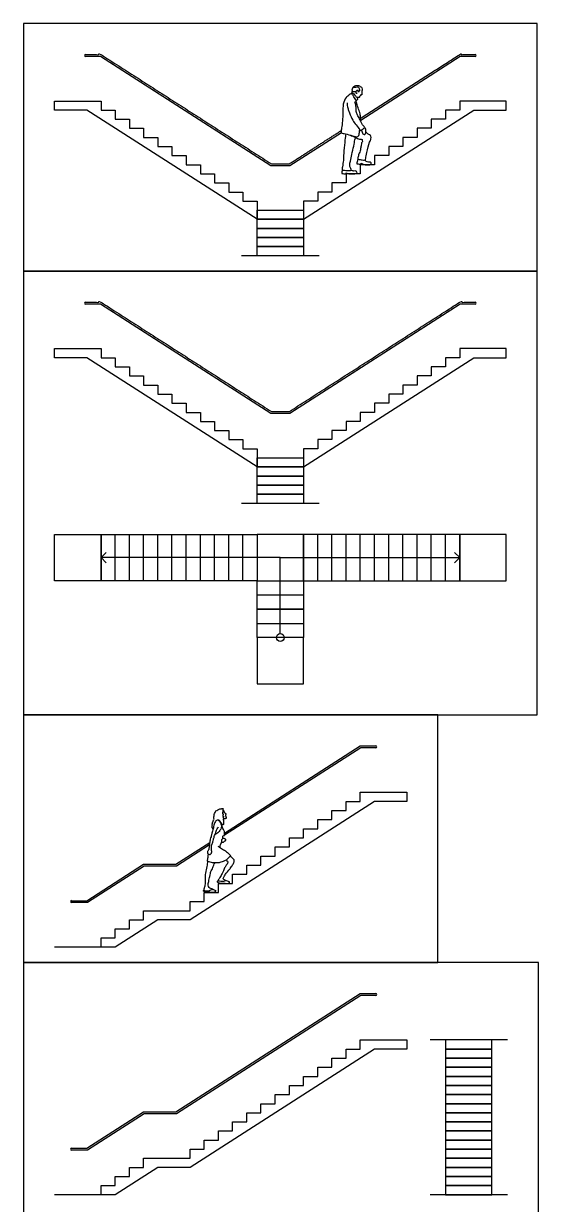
# Model space of a CAD drawing. Header units: millimetres. Extents: x 0.1 to 56.8, y -0.4 to 40.2.
# Drawn here: x 30.33 to 40.47, y 13.61 to 36.87 of the extents above; entities that cross this region are included whole.
import ezdxf

# ---------------------------------------------------------------- set-up
doc = ezdxf.new("R2010")
doc.units = ezdxf.units.MM
for name, color, linetype, true_color in [('AG-BUILDINGS', 7, 'Continuous', 0x66ccff), ('AG-DETAIL-DIAGRAM', 7, 'Continuous', 0xccff66), ('AG-DETAILS', 7, 'Continuous', 0x66ffff), ('AG-DIAGRAM', 7, 'Continuous', 0xfecc66), ('AG-PEOPLE', 7, 'Continuous', 0xfc6666), ('X-VPRT', 6, 'Continuous', 0xff00ff)]:
    doc.layers.add(name, color=color, linetype=linetype, true_color=true_color)

msp = doc.modelspace()

# ---------------------------------------------------------------- linework, layer by layer
at = {"layer": 'AG-BUILDINGS'}
for p, q in [((32.137, 25.896), (32.137, 26.81)), ((32.137, 25.896), (32.137, 26.81)), ((32.417, 25.896), (32.417, 26.81)), ((32.417, 25.896), (32.417, 26.81)), ((32.696, 25.896), (32.696, 26.81)), ((32.696, 25.896), (32.696, 26.81)), ((32.975, 25.896), (32.975, 26.81)), ((32.975, 25.896), (32.975, 26.81)), ((33.255, 25.896), (33.255, 26.81)), ((33.255, 25.896), (33.255, 26.81)), ((33.534, 25.896), (33.534, 26.81)), ((33.534, 25.896), (33.534, 26.81)), ((33.814, 25.896), (33.814, 26.81)), ((33.814, 25.896), (33.814, 26.81)), ((34.093, 25.896), (34.093, 26.81)), ((34.093, 25.896), (34.093, 26.81)), ((34.372, 25.896), (34.372, 26.81)), ((34.372, 25.896), (34.372, 26.81)), ((34.652, 25.896), (34.652, 26.81)), ((34.652, 25.896), (34.652, 26.81)), ((36.125, 25.896), (36.125, 26.81)), ((36.125, 25.896), (36.125, 26.81)), ((36.404, 25.896), (36.404, 26.81)), ((36.404, 25.896), (36.404, 26.81)), ((36.684, 25.896), (36.684, 26.81)), ((36.684, 25.896), (36.684, 26.81)), ((36.963, 25.896), (36.963, 26.81)), ((36.963, 25.896), (36.963, 26.81)), ((37.243, 25.896), (37.243, 26.81)), ((37.243, 25.896), (37.243, 26.81)), ((37.522, 25.896), (37.522, 26.81)), ((37.522, 25.896), (37.522, 26.81)), ((37.801, 25.896), (37.801, 26.81)), ((37.801, 25.896), (37.801, 26.81)), ((38.081, 25.896), (38.081, 26.81)), ((38.081, 25.896), (38.081, 26.81)), ((38.36, 25.896), (38.36, 26.81)), ((38.36, 25.896), (38.36, 26.81)), ((38.64, 25.896), (38.64, 26.81)), ((38.64, 25.896), (38.64, 26.81))]:
    msp.add_line(p, q, dxfattribs=at)
for points in [[(34.931, 33.014), (31.578, 35.165), (30.943, 35.165), (30.943, 35.344), (31.858, 35.344), (31.858, 35.165), (32.137, 35.165), (32.137, 34.986), (32.417, 34.986), (32.417, 34.807), (32.696, 34.807), (32.696, 34.627), (32.975, 34.627), (32.975, 34.448), (33.255, 34.448), (33.255, 34.269), (33.534, 34.269), (33.534, 34.089), (33.814, 34.089), (33.814, 33.91), (34.093, 33.91), (34.093, 33.731), (34.372, 33.731), (34.372, 33.551), (34.652, 33.551), (34.652, 33.372), (34.931, 33.372), (34.931, 33.193)], [(34.931, 33.014), (31.578, 35.165), (30.943, 35.165), (30.943, 35.344), (31.858, 35.344), (31.858, 35.165), (32.137, 35.165), (32.137, 34.986), (32.417, 34.986), (32.417, 34.807), (32.696, 34.807), (32.696, 34.627), (32.975, 34.627), (32.975, 34.448), (33.255, 34.448), (33.255, 34.269), (33.534, 34.269), (33.534, 34.089), (33.814, 34.089), (33.814, 33.91), (34.093, 33.91), (34.093, 33.731), (34.372, 33.731), (34.372, 33.551), (34.652, 33.551), (34.652, 33.372), (34.931, 33.372), (34.931, 33.193)], [(35.846, 33.014), (39.198, 35.165), (39.833, 35.165), (39.833, 35.344), (38.919, 35.344), (38.919, 35.165), (38.64, 35.165), (38.64, 34.986), (38.36, 34.986), (38.36, 34.807), (38.081, 34.807), (38.081, 34.627), (37.801, 34.627), (37.801, 34.448), (37.522, 34.448), (37.522, 34.269), (37.243, 34.269), (37.243, 34.089), (36.963, 34.089), (36.963, 33.91), (36.684, 33.91), (36.684, 33.731), (36.404, 33.731), (36.404, 33.551), (36.125, 33.551), (36.125, 33.372), (35.846, 33.372), (35.846, 33.193)], [(35.846, 33.014), (39.198, 35.165), (39.833, 35.165), (39.833, 35.344), (38.919, 35.344), (38.919, 35.165), (38.64, 35.165), (38.64, 34.986), (38.36, 34.986), (38.36, 34.807), (38.081, 34.807), (38.081, 34.627), (37.801, 34.627), (37.801, 34.448), (37.522, 34.448), (37.522, 34.269), (37.243, 34.269), (37.243, 34.089), (36.963, 34.089), (36.963, 33.91), (36.684, 33.91), (36.684, 33.731), (36.404, 33.731), (36.404, 33.551), (36.125, 33.551), (36.125, 33.372), (35.846, 33.372), (35.846, 33.193)], [(34.931, 33.014), (34.931, 33.193), (35.846, 33.193), (35.846, 33.014)], [(34.931, 33.014), (34.931, 33.193), (35.846, 33.193), (35.846, 33.014)], [(34.931, 32.834), (34.931, 33.014), (35.846, 33.014), (35.846, 32.834)], [(34.931, 32.834), (34.931, 33.014), (35.846, 33.014), (35.846, 32.834)], [(34.931, 32.655), (34.931, 32.834), (35.846, 32.834), (35.846, 32.655)], [(34.931, 32.655), (34.931, 32.834), (35.846, 32.834), (35.846, 32.655)], [(34.931, 32.476), (34.931, 32.655), (35.846, 32.655), (35.846, 32.476)], [(34.931, 32.476), (34.931, 32.655), (35.846, 32.655), (35.846, 32.476)], [(34.931, 32.296), (34.931, 32.476), (35.846, 32.476), (35.846, 32.296)], [(34.931, 32.296), (34.931, 32.476), (35.846, 32.476), (35.846, 32.296)], [(34.931, 28.137), (34.931, 28.316), (35.846, 28.316), (35.846, 28.137)], [(34.931, 28.137), (34.931, 28.316), (35.846, 28.316), (35.846, 28.137)], [(34.931, 27.957), (34.931, 28.137), (35.846, 28.137), (35.846, 27.957)], [(34.931, 27.957), (34.931, 28.137), (35.846, 28.137), (35.846, 27.957)], [(34.931, 27.778), (34.931, 27.957), (35.846, 27.957), (35.846, 27.778)], [(34.931, 27.778), (34.931, 27.957), (35.846, 27.957), (35.846, 27.778)], [(34.931, 27.599), (34.931, 27.778), (35.846, 27.778), (35.846, 27.599)], [(34.931, 27.599), (34.931, 27.778), (35.846, 27.778), (35.846, 27.599)], [(34.931, 27.42), (34.931, 27.599), (35.846, 27.599), (35.846, 27.42)], [(34.931, 27.42), (34.931, 27.599), (35.846, 27.599), (35.846, 27.42)], [(31.858, 26.81), (34.931, 26.81), (34.931, 25.896), (31.858, 25.896)], [(31.858, 26.81), (34.931, 26.81), (34.931, 25.896), (31.858, 25.896)], [(34.931, 25.896), (35.846, 25.896), (35.846, 26.81), (34.931, 26.81)], [(34.931, 25.896), (35.846, 25.896), (35.846, 26.81), (34.931, 26.81)], [(38.919, 26.81), (35.846, 26.81), (35.846, 25.896), (38.919, 25.896)], [(38.919, 26.81), (35.846, 26.81), (35.846, 25.896), (38.919, 25.896)], [(35.846, 25.337), (34.931, 25.337), (34.931, 25.896), (35.846, 25.896)], [(35.846, 25.337), (34.931, 25.337), (34.931, 25.896), (35.846, 25.896)], [(35.846, 24.778), (34.931, 24.778), (34.931, 25.337), (35.846, 25.337)], [(35.846, 24.778), (34.931, 24.778), (34.931, 25.337), (35.846, 25.337)], [(32.137, 18.682), (31.858, 18.682), (31.858, 18.861), (32.137, 18.861), (32.137, 19.041), (32.417, 19.041), (32.417, 19.22), (32.696, 19.22), (32.696, 19.399), (33.61, 19.399), (33.61, 19.578), (33.89, 19.578), (33.89, 19.758), (34.169, 19.758), (34.169, 19.937), (34.449, 19.937), (34.449, 20.116), (34.728, 20.116), (34.728, 20.296), (35.007, 20.296), (35.007, 20.475), (35.287, 20.475), (35.287, 20.654), (35.566, 20.654), (35.566, 20.834), (35.846, 20.834), (35.846, 21.013), (36.125, 21.013), (36.125, 21.192), (36.404, 21.192), (36.404, 21.371), (36.684, 21.371), (36.684, 21.551), (36.963, 21.551), (36.963, 21.73), (37.878, 21.73), (37.878, 21.551), (37.243, 21.551), (33.61, 19.22), (32.975, 19.22)], [(32.137, 13.805), (31.858, 13.805), (31.858, 13.984), (32.137, 13.984), (32.137, 14.164), (32.417, 14.164), (32.417, 14.343), (32.696, 14.343), (32.696, 14.522), (33.61, 14.522), (33.61, 14.702), (33.89, 14.702), (33.89, 14.881), (34.169, 14.881), (34.169, 15.06), (34.449, 15.06), (34.449, 15.24), (34.728, 15.24), (34.728, 15.419), (35.007, 15.419), (35.007, 15.598), (35.287, 15.598), (35.287, 15.777), (35.566, 15.777), (35.566, 15.957), (35.846, 15.957), (35.846, 16.136), (36.125, 16.136), (36.125, 16.315), (36.404, 16.315), (36.404, 16.495), (36.684, 16.495), (36.684, 16.674), (36.963, 16.674), (36.963, 16.853), (37.878, 16.853), (37.878, 16.674), (37.243, 16.674), (33.61, 14.343), (32.975, 14.343)], [(38.64, 14.522), (38.64, 14.343), (39.554, 14.343), (39.554, 14.522)], [(38.64, 14.343), (38.64, 14.164), (39.554, 14.164), (39.554, 14.343)], [(38.64, 14.164), (38.64, 13.984), (39.554, 13.984), (39.554, 14.164)], [(38.64, 13.984), (38.64, 13.805), (39.554, 13.805), (39.554, 13.984)]]:
    msp.add_lwpolyline(points, close=True, dxfattribs=at)
for points in [[(34.931, 25.616), (35.846, 25.616)], [(34.931, 25.616), (35.846, 25.616)], [(34.931, 25.057), (35.846, 25.057)], [(34.931, 25.057), (35.846, 25.057)]]:
    msp.add_lwpolyline(points, dxfattribs=at)
at = {"layer": 'AG-DETAIL-DIAGRAM'}
msp.add_line((39.859, 16.853), (38.335, 16.853), dxfattribs=at)
for points in [[(30.943, 25.896), (30.943, 26.81), (31.858, 26.81), (31.858, 25.896)], [(30.943, 25.896), (30.943, 26.81), (31.858, 26.81), (31.858, 25.896)], [(39.833, 25.896), (39.833, 26.81), (38.919, 26.81), (38.919, 25.896)], [(39.833, 25.896), (39.833, 26.81), (38.919, 26.81), (38.919, 25.896)], [(34.931, 23.864), (35.846, 23.864), (35.846, 24.778), (34.931, 24.778)], [(34.931, 23.864), (35.846, 23.864), (35.846, 24.778), (34.931, 24.778)]]:
    msp.add_lwpolyline(points, close=True, dxfattribs=at)
at = {"layer": 'AG-DETAILS'}
for p, q in [((35.388, 26.353), (31.858, 26.353)), ((35.388, 26.353), (31.858, 26.353)), ((35.388, 26.353), (38.919, 26.353)), ((35.388, 24.854), (35.388, 26.353)), ((35.388, 24.854), (35.388, 26.353)), ((35.388, 26.353), (38.919, 26.353))]:
    msp.add_line(p, q, dxfattribs=at)
for points in [[(36.592, 34.72), (35.577, 34.069), (35.2, 34.069), (31.847, 36.221), (31.553, 36.221)], [(36.592, 34.72), (35.577, 34.069), (35.2, 34.069), (31.847, 36.221), (31.553, 36.221)], [(39.224, 36.221), (38.93, 36.221), (36.97, 34.963)], [(39.224, 36.221), (38.93, 36.221), (36.97, 34.963)], [(35.211, 34.107), (35.566, 34.107)], [(35.211, 34.107), (35.566, 34.107)], [(39.224, 31.344), (38.93, 31.344), (35.577, 29.192), (35.2, 29.192), (31.847, 31.344), (31.553, 31.344)], [(39.224, 31.344), (38.93, 31.344), (35.577, 29.192), (35.2, 29.192), (31.847, 31.344), (31.553, 31.344)], [(35.211, 29.23), (35.566, 29.23)], [(35.211, 29.23), (35.566, 29.23)], [(31.959, 26.454), (31.858, 26.353), (31.959, 26.251)], [(31.959, 26.454), (31.858, 26.353), (31.959, 26.251)], [(38.817, 26.454), (38.919, 26.353), (38.817, 26.251)], [(38.817, 26.454), (38.919, 26.353), (38.817, 26.251)], [(34.289, 20.928), (36.963, 22.644), (37.268, 22.644)], [(37.268, 22.606), (36.974, 22.606), (34.292, 20.885)], [(31.274, 19.596), (31.578, 19.596), (32.696, 20.314), (33.331, 20.314), (33.997, 20.741)], [(33.992, 20.693), (33.342, 20.275), (32.707, 20.275), (31.59, 19.558), (31.274, 19.558)], [(31.274, 14.72), (31.578, 14.72), (32.696, 15.437), (33.331, 15.437), (36.963, 17.768), (37.268, 17.768)], [(37.268, 17.729), (36.974, 17.729), (33.342, 15.399), (32.707, 15.399), (31.59, 14.681), (31.274, 14.681)]]:
    msp.add_lwpolyline(points, dxfattribs=at)
for points in [[(34.931, 28.137), (31.578, 30.288), (30.943, 30.288), (30.943, 30.468), (31.858, 30.468), (31.858, 30.288), (32.137, 30.288), (32.137, 30.109), (32.417, 30.109), (32.417, 29.93), (32.696, 29.93), (32.696, 29.75), (32.975, 29.75), (32.975, 29.571), (33.255, 29.571), (33.255, 29.392), (33.534, 29.392), (33.534, 29.213), (33.814, 29.213), (33.814, 29.033), (34.093, 29.033), (34.093, 28.854), (34.372, 28.854), (34.372, 28.675), (34.652, 28.675), (34.652, 28.495), (34.931, 28.495), (34.931, 28.316)], [(34.931, 28.137), (31.578, 30.288), (30.943, 30.288), (30.943, 30.468), (31.858, 30.468), (31.858, 30.288), (32.137, 30.288), (32.137, 30.109), (32.417, 30.109), (32.417, 29.93), (32.696, 29.93), (32.696, 29.75), (32.975, 29.75), (32.975, 29.571), (33.255, 29.571), (33.255, 29.392), (33.534, 29.392), (33.534, 29.213), (33.814, 29.213), (33.814, 29.033), (34.093, 29.033), (34.093, 28.854), (34.372, 28.854), (34.372, 28.675), (34.652, 28.675), (34.652, 28.495), (34.931, 28.495), (34.931, 28.316)], [(35.846, 28.137), (39.198, 30.288), (39.833, 30.288), (39.833, 30.468), (38.919, 30.468), (38.919, 30.288), (38.64, 30.288), (38.64, 30.109), (38.36, 30.109), (38.36, 29.93), (38.081, 29.93), (38.081, 29.75), (37.801, 29.75), (37.801, 29.571), (37.522, 29.571), (37.522, 29.392), (37.243, 29.392), (37.243, 29.213), (36.963, 29.213), (36.963, 29.033), (36.684, 29.033), (36.684, 28.854), (36.404, 28.854), (36.404, 28.675), (36.125, 28.675), (36.125, 28.495), (35.846, 28.495), (35.846, 28.316)], [(35.846, 28.137), (39.198, 30.288), (39.833, 30.288), (39.833, 30.468), (38.919, 30.468), (38.919, 30.288), (38.64, 30.288), (38.64, 30.109), (38.36, 30.109), (38.36, 29.93), (38.081, 29.93), (38.081, 29.75), (37.801, 29.75), (37.801, 29.571), (37.522, 29.571), (37.522, 29.392), (37.243, 29.392), (37.243, 29.213), (36.963, 29.213), (36.963, 29.033), (36.684, 29.033), (36.684, 28.854), (36.404, 28.854), (36.404, 28.675), (36.125, 28.675), (36.125, 28.495), (35.846, 28.495), (35.846, 28.316)], [(38.64, 16.853), (38.64, 16.674), (39.554, 16.674), (39.554, 16.853)], [(38.64, 16.674), (38.64, 16.495), (39.554, 16.495), (39.554, 16.674)], [(38.64, 16.495), (38.64, 16.315), (39.554, 16.315), (39.554, 16.495)], [(38.64, 16.315), (38.64, 16.136), (39.554, 16.136), (39.554, 16.315)], [(38.64, 16.136), (38.64, 15.957), (39.554, 15.957), (39.554, 16.136)], [(38.64, 15.957), (38.64, 15.777), (39.554, 15.777), (39.554, 15.957)], [(38.64, 15.777), (38.64, 15.598), (39.554, 15.598), (39.554, 15.777)], [(38.64, 15.598), (38.64, 15.419), (39.554, 15.419), (39.554, 15.598)], [(38.64, 15.419), (38.64, 15.24), (39.554, 15.24), (39.554, 15.419)], [(38.64, 15.24), (38.64, 15.06), (39.554, 15.06), (39.554, 15.24)], [(38.64, 15.06), (38.64, 14.881), (39.554, 14.881), (39.554, 15.06)], [(38.64, 14.881), (38.64, 14.702), (39.554, 14.702), (39.554, 14.881)], [(38.64, 14.702), (38.64, 14.522), (39.554, 14.522), (39.554, 14.702)]]:
    msp.add_lwpolyline(points, close=True, dxfattribs=at)
msp.add_circle((35.388, 24.778), 0.0763, dxfattribs=at)
msp.add_circle((35.388, 24.778), 0.0763, dxfattribs=at)
for centre, start, end in [((31.553, 36.24), 90, 270), ((31.553, 36.24), 90, 270), ((39.224, 36.24), 270, 90), ((39.224, 36.24), 270, 90), ((31.553, 31.363), 90, 270), ((31.553, 31.363), 90, 270), ((39.224, 31.363), 270, 90), ((39.224, 31.363), 270, 90), ((37.268, 22.625), 270, 90), ((31.274, 19.577), 90, 270), ((37.268, 17.749), 270, 90), ((31.274, 14.701), 90, 270)]:
    msp.add_arc(centre, 0.0191, start, end, dxfattribs=at)
for points, knots in [([(31.553, 36.259), (31.705, 36.259), (31.858, 36.259), (33.534, 35.183), (35.211, 34.107)], [-21.92277, -21.92277, -21.92277, -12.607524, -12.607524, 0, 0, 0]), ([(31.553, 36.259), (31.705, 36.259), (31.858, 36.259), (33.534, 35.183), (35.211, 34.107)], [-21.92277, -21.92277, -21.92277, -12.607524, -12.607524, 0, 0, 0]), ([(36.97, 35.008), (37.944, 35.633), (38.919, 36.259), (39.071, 36.259), (39.224, 36.259)], [6.058489, 6.058489, 6.058489, 13.389312, 13.389312, 22.704557, 22.704557, 22.704557]), ([(36.97, 35.008), (37.944, 35.633), (38.919, 36.259), (39.071, 36.259), (39.224, 36.259)], [6.058489, 6.058489, 6.058489, 13.389312, 13.389312, 22.704557, 22.704557, 22.704557]), ([(31.553, 31.382), (31.705, 31.382), (31.858, 31.382), (33.534, 30.306), (35.211, 29.23)], [-21.92277, -21.92277, -21.92277, -12.607524, -12.607524, 0, 0, 0]), ([(31.553, 31.382), (31.705, 31.382), (31.858, 31.382), (33.534, 30.306), (35.211, 29.23)], [-21.92277, -21.92277, -21.92277, -12.607524, -12.607524, 0, 0, 0]), ([(35.566, 29.23), (37.243, 30.306), (38.919, 31.382), (39.071, 31.382), (39.224, 31.382)], [0.781787, 0.781787, 0.781787, 13.389312, 13.389312, 22.704557, 22.704557, 22.704557]), ([(35.566, 29.23), (37.243, 30.306), (38.919, 31.382), (39.071, 31.382), (39.224, 31.382)], [0.781787, 0.781787, 0.781787, 13.389312, 13.389312, 22.704557, 22.704557, 22.704557])]:
    msp.add_open_spline(points, degree=2, knots=knots, dxfattribs=at)
msp.add_open_spline([(35.566, 34.107), (36.076, 34.434), (36.585, 34.761)], degree=2, dxfattribs=at)
msp.add_open_spline([(35.566, 34.107), (36.076, 34.434), (36.585, 34.761)], degree=2, dxfattribs=at)
at = {"layer": 'AG-DIAGRAM'}
msp.add_line((39.859, 13.805), (38.335, 13.805), dxfattribs=at)
for points in [[(36.15, 32.296), (34.626, 32.296)], [(36.15, 32.296), (34.626, 32.296)], [(36.15, 27.42), (34.626, 27.42)], [(36.15, 27.42), (34.626, 27.42)], [(31.858, 18.682), (30.943, 18.682)], [(31.858, 13.805), (30.943, 13.805)]]:
    msp.add_lwpolyline(points, dxfattribs=at)
at = {"layer": 'AG-PEOPLE'}
for points, knots in [([(36.915, 35.534), (36.932, 35.529), (36.94, 35.534), (36.946, 35.542), (36.957, 35.559), (36.948, 35.57), (36.951, 35.585), (36.935, 35.617), (36.907, 35.618), (36.848, 35.601), (36.829, 35.617), (36.818, 35.616), (36.803, 35.599), (36.797, 35.559), (36.802, 35.543), (36.815, 35.529), (36.85, 35.528), (36.871, 35.534), (36.881, 35.538)], [0, 0, 0, 0, 0.219204, 0.424462, 0.686293, 0.899661, 1.1318, 1.475574, 1.791078, 2.266345, 2.551021, 2.736612, 3.017787, 3.407852, 3.65306, 3.909104, 4.26246, 4.616016, 4.616016, 4.616016, 4.616016]), ([(36.915, 35.534), (36.932, 35.529), (36.94, 35.534), (36.946, 35.542), (36.957, 35.559), (36.948, 35.57), (36.951, 35.585), (36.935, 35.617), (36.907, 35.618), (36.848, 35.601), (36.829, 35.617), (36.818, 35.616), (36.803, 35.599), (36.797, 35.559), (36.802, 35.543), (36.815, 35.529), (36.85, 35.528), (36.871, 35.534), (36.881, 35.538)], [0, 0, 0, 0, 0.219204, 0.424462, 0.686293, 0.899661, 1.1318, 1.475574, 1.791078, 2.266345, 2.551021, 2.736612, 3.017787, 3.407852, 3.65306, 3.909104, 4.26246, 4.616016, 4.616016, 4.616016, 4.616016]), ([(36.826, 35.617), (36.832, 35.627), (36.85, 35.646), (36.903, 35.655), (36.947, 35.643), (37.001, 35.608), (36.999, 35.555), (36.992, 35.529), (36.99, 35.509), (36.992, 35.48), (36.99, 35.458), (36.968, 35.471), (36.966, 35.455), (36.965, 35.448), (36.953, 35.44), (36.945, 35.422), (36.944, 35.413), (36.914, 35.414), (36.907, 35.411), (36.902, 35.41)], [0, 0, 0, 0, 0.34682, 0.752336, 1.147693, 1.585036, 1.982906, 2.279141, 2.531401, 2.849199, 3.074432, 3.303695, 3.496564, 3.645616, 3.854503, 4.107294, 4.262767, 4.558585, 4.769434, 4.769434, 4.769434, 4.769434]), ([(36.826, 35.617), (36.832, 35.627), (36.85, 35.646), (36.903, 35.655), (36.947, 35.643), (37.001, 35.608), (36.999, 35.555), (36.992, 35.529), (36.99, 35.509), (36.992, 35.48), (36.99, 35.458), (36.968, 35.471), (36.966, 35.455), (36.965, 35.448), (36.953, 35.44), (36.945, 35.422), (36.944, 35.413), (36.914, 35.414), (36.907, 35.411), (36.902, 35.41)], [0, 0, 0, 0, 0.34682, 0.752336, 1.147693, 1.585036, 1.982906, 2.279141, 2.531401, 2.849199, 3.074432, 3.303695, 3.496564, 3.645616, 3.854503, 4.107294, 4.262767, 4.558585, 4.769434, 4.769434, 4.769434, 4.769434]), ([(36.969, 34.95), (36.971, 34.983), (36.969, 35.047), (36.949, 35.136), (36.928, 35.182), (36.89, 35.301), (36.879, 35.365), (36.827, 35.447), (36.779, 35.502), (36.745, 35.459), (36.672, 35.419), (36.615, 35.276), (36.625, 35.115), (36.6, 34.821), (36.579, 34.741), (36.591, 34.711), (36.68, 34.698), (36.802, 34.663), (36.922, 34.625), (36.942, 34.687), (36.945, 34.725), (36.95, 34.762), (36.951, 34.78)], [0, 0, 0, 0, 0.571698, 1.103036, 1.525579, 2.151107, 2.628366, 3.197782, 3.635369, 3.99443, 4.511886, 5.189856, 5.947588, 6.935129, 7.433506, 7.70476, 8.217032, 8.90418, 9.496286, 9.889005, 10.255366, 10.678935, 10.678935, 10.678935, 10.678935]), ([(36.969, 34.95), (36.971, 34.983), (36.969, 35.047), (36.949, 35.136), (36.928, 35.182), (36.89, 35.301), (36.879, 35.365), (36.827, 35.447), (36.779, 35.502), (36.745, 35.459), (36.672, 35.419), (36.615, 35.276), (36.625, 35.115), (36.6, 34.821), (36.579, 34.741), (36.591, 34.711), (36.68, 34.698), (36.802, 34.663), (36.922, 34.625), (36.942, 34.687), (36.945, 34.725), (36.95, 34.762), (36.951, 34.78)], [0, 0, 0, 0, 0.571698, 1.103036, 1.525579, 2.151107, 2.628366, 3.197782, 3.635369, 3.99443, 4.511886, 5.189856, 5.947588, 6.935129, 7.433506, 7.70476, 8.217032, 8.90418, 9.496286, 9.889005, 10.255366, 10.678935, 10.678935, 10.678935, 10.678935]), ([(36.782, 35.487), (36.785, 35.491), (36.79, 35.498), (36.8, 35.516), (36.836, 35.48), (36.882, 35.428), (36.903, 35.412), (36.911, 35.395), (36.911, 35.381), (36.898, 35.367), (36.887, 35.353), (36.88, 35.347)], [0, 0, 0, 0, 0.215737, 0.42336, 0.793684, 1.289257, 1.578961, 1.817896, 2.022114, 2.264734, 2.567252, 2.567252, 2.567252, 2.567252]), ([(36.782, 35.487), (36.785, 35.491), (36.79, 35.498), (36.8, 35.516), (36.836, 35.48), (36.882, 35.428), (36.903, 35.412), (36.911, 35.395), (36.911, 35.381), (36.898, 35.367), (36.887, 35.353), (36.88, 35.347)], [0, 0, 0, 0, 0.215737, 0.42336, 0.793684, 1.289257, 1.578961, 1.817896, 2.022114, 2.264734, 2.567252, 2.567252, 2.567252, 2.567252]), ([(36.803, 35.507), (36.804, 35.513), (36.805, 35.525), (36.805, 35.535), (36.806, 35.54)], [0, 0, 0, 0, 0.2409336, 0.461157, 0.461157, 0.461157, 0.461157]), ([(36.803, 35.507), (36.804, 35.513), (36.805, 35.525), (36.805, 35.535), (36.806, 35.54)], [0, 0, 0, 0, 0.2409336, 0.461157, 0.461157, 0.461157, 0.461157]), ([(36.902, 35.495), (36.892, 35.488), (36.881, 35.499), (36.878, 35.519), (36.881, 35.549), (36.902, 35.561), (36.917, 35.559), (36.917, 35.541), (36.915, 35.534)], [0, 0, 0, 0, 0.250398, 0.546691, 0.889588, 1.185177, 1.401578, 1.699155, 1.699155, 1.699155, 1.699155]), ([(36.902, 35.495), (36.892, 35.488), (36.881, 35.499), (36.878, 35.519), (36.881, 35.549), (36.902, 35.561), (36.917, 35.559), (36.917, 35.541), (36.915, 35.534)], [0, 0, 0, 0, 0.250398, 0.546691, 0.889588, 1.185177, 1.401578, 1.699155, 1.699155, 1.699155, 1.699155]), ([(36.701, 35.307), (36.703, 35.274), (36.715, 35.205), (36.738, 35.142), (36.797, 34.991), (36.853, 34.897), (36.935, 34.81), (36.965, 34.754), (36.985, 34.774), (37.046, 34.815), (37.052, 34.831), (37.018, 34.856), (36.992, 34.899), (36.967, 34.957), (36.928, 35.037), (36.887, 35.095), (36.877, 35.181), (36.882, 35.247), (36.867, 35.3), (36.857, 35.326)], [0, 0, 0, 0, 0.571106, 1.052253, 1.76948, 2.389412, 3.022808, 3.424991, 3.687953, 4.180843, 4.38453, 4.730238, 5.140411, 5.598588, 6.135995, 6.624168, 7.141282, 7.612327, 8.128485, 8.128485, 8.128485, 8.128485]), ([(36.701, 35.307), (36.703, 35.274), (36.715, 35.205), (36.738, 35.142), (36.797, 34.991), (36.853, 34.897), (36.935, 34.81), (36.965, 34.754), (36.985, 34.774), (37.046, 34.815), (37.052, 34.831), (37.018, 34.856), (36.992, 34.899), (36.967, 34.957), (36.928, 35.037), (36.887, 35.095), (36.877, 35.181), (36.882, 35.247), (36.867, 35.3), (36.857, 35.326)], [0, 0, 0, 0, 0.571106, 1.052253, 1.76948, 2.389412, 3.022808, 3.424991, 3.687953, 4.180843, 4.38453, 4.730238, 5.140411, 5.598588, 6.135995, 6.624168, 7.141282, 7.612327, 8.128485, 8.128485, 8.128485, 8.128485]), ([(36.679, 34.696), (36.675, 34.678), (36.665, 34.64), (36.654, 34.474), (36.629, 34.27), (36.632, 34.179), (36.613, 34.058), (36.598, 33.987), (36.614, 33.986), (36.704, 33.968), (36.782, 33.977), (36.785, 33.997), (36.759, 34.04), (36.754, 34.071), (36.753, 34.105), (36.764, 34.139), (36.778, 34.196), (36.804, 34.337), (36.843, 34.483), (36.854, 34.596), (36.867, 34.615), (36.872, 34.624)], [0, 0, 0, 0, 0.423585, 1.161218, 1.98982, 2.543533, 3.18859, 3.636712, 3.80911, 4.367494, 4.862259, 5.070941, 5.468394, 5.800292, 6.125301, 6.457743, 6.889338, 7.575918, 8.308248, 8.897763, 9.213047, 9.213047, 9.213047, 9.213047]), ([(36.679, 34.696), (36.675, 34.678), (36.665, 34.64), (36.654, 34.474), (36.629, 34.27), (36.632, 34.179), (36.613, 34.058), (36.598, 33.987), (36.614, 33.986), (36.704, 33.968), (36.782, 33.977), (36.785, 33.997), (36.759, 34.04), (36.754, 34.071), (36.753, 34.105), (36.764, 34.139), (36.778, 34.196), (36.804, 34.337), (36.843, 34.483), (36.854, 34.596), (36.867, 34.615), (36.872, 34.624)], [0, 0, 0, 0, 0.423585, 1.161218, 1.98982, 2.543533, 3.18859, 3.636712, 3.80911, 4.367494, 4.862259, 5.070941, 5.468394, 5.800292, 6.125301, 6.457743, 6.889338, 7.575918, 8.308248, 8.897763, 9.213047, 9.213047, 9.213047, 9.213047]), ([(36.767, 34.673), (36.8, 34.656), (36.868, 34.628), (36.938, 34.591), (37.006, 34.593), (36.995, 34.566), (37.014, 34.543), (36.983, 34.518), (36.983, 34.476), (36.964, 34.411), (36.963, 34.361), (36.943, 34.317), (36.928, 34.29), (36.915, 34.215), (36.909, 34.2), (36.98, 34.187), (37.066, 34.17), (37.069, 34.222), (37.089, 34.336), (37.141, 34.534), (37.175, 34.595), (37.178, 34.653), (37.143, 34.677), (37.101, 34.705), (37.078, 34.725), (37.07, 34.732)], [0, 0, 0, 0, 0.603321, 1.129216, 1.544211, 1.787149, 2.067049, 2.389982, 2.758545, 3.22965, 3.639187, 4.02019, 4.360367, 4.825162, 5.007357, 5.474788, 5.987597, 6.321746, 6.931735, 7.756882, 8.242068, 8.640109, 8.996434, 9.445169, 9.666023, 9.666023, 9.666023, 9.666023]), ([(36.767, 34.673), (36.8, 34.656), (36.868, 34.628), (36.938, 34.591), (37.006, 34.593), (36.995, 34.566), (37.014, 34.543), (36.983, 34.518), (36.983, 34.476), (36.964, 34.411), (36.963, 34.361), (36.943, 34.317), (36.928, 34.29), (36.915, 34.215), (36.909, 34.2), (36.98, 34.187), (37.066, 34.17), (37.069, 34.222), (37.089, 34.336), (37.141, 34.534), (37.175, 34.595), (37.178, 34.653), (37.143, 34.677), (37.101, 34.705), (37.078, 34.725), (37.07, 34.732)], [0, 0, 0, 0, 0.603321, 1.129216, 1.544211, 1.787149, 2.067049, 2.389982, 2.758545, 3.22965, 3.639187, 4.02019, 4.360367, 4.825162, 5.007357, 5.474788, 5.987597, 6.321746, 6.931735, 7.756882, 8.242068, 8.640109, 8.996434, 9.445169, 9.666023, 9.666023, 9.666023, 9.666023]), ([(36.983, 34.77), (36.987, 34.765), (36.998, 34.755), (37.004, 34.706), (37.02, 34.69), (37.055, 34.678), (37.064, 34.709), (37.077, 34.751), (37.072, 34.789), (37.057, 34.813), (37.047, 34.822)], [0, 0, 0, 0, 0.263524, 0.652786, 0.931983, 1.241148, 1.529413, 1.916809, 2.267729, 2.629985, 2.629985, 2.629985, 2.629985]), ([(36.983, 34.77), (36.987, 34.765), (36.998, 34.755), (37.004, 34.706), (37.02, 34.69), (37.055, 34.678), (37.064, 34.709), (37.077, 34.751), (37.072, 34.789), (37.057, 34.813), (37.047, 34.822)], [0, 0, 0, 0, 0.263524, 0.652786, 0.931983, 1.241148, 1.529413, 1.916809, 2.267729, 2.629985, 2.629985, 2.629985, 2.629985]), ([(36.917, 34.202), (36.914, 34.195), (36.909, 34.181), (36.9, 34.146), (36.891, 34.11), (36.9, 34.109), (36.943, 34.097), (36.957, 34.098), (36.966, 34.099), (36.968, 34.106), (36.97, 34.113), (36.972, 34.12), (36.987, 34.113), (37.017, 34.102), (37.055, 34.088), (37.105, 34.087), (37.148, 34.09), (37.174, 34.093), (37.182, 34.109), (37.174, 34.125), (37.165, 34.143), (37.123, 34.137), (37.08, 34.151), (37.075, 34.159), (37.063, 34.174), (37.059, 34.183)], [0, 0, 0, 0, 0.265938, 0.628459, 0.950127, 1.090676, 1.466611, 1.750479, 1.750479, 1.750479, 2.022112, 2.022112, 2.022112, 2.422781, 2.784834, 3.188795, 3.570548, 3.853717, 4.069979, 4.307212, 4.54238, 4.907764, 5.283335, 5.462673, 5.765779, 5.765779, 5.765779, 5.765779]), ([(36.917, 34.202), (36.914, 34.195), (36.909, 34.181), (36.9, 34.146), (36.891, 34.11), (36.9, 34.109), (36.943, 34.097), (36.957, 34.098), (36.966, 34.099), (36.968, 34.106), (36.97, 34.113), (36.972, 34.12), (36.987, 34.113), (37.017, 34.102), (37.055, 34.088), (37.105, 34.087), (37.148, 34.09), (37.174, 34.093), (37.182, 34.109), (37.174, 34.125), (37.165, 34.143), (37.123, 34.137), (37.08, 34.151), (37.075, 34.159), (37.063, 34.174), (37.059, 34.183)], [0, 0, 0, 0, 0.265938, 0.628459, 0.950127, 1.090676, 1.466611, 1.750479, 1.750479, 1.750479, 2.022112, 2.022112, 2.022112, 2.422781, 2.784834, 3.188795, 3.570548, 3.853717, 4.069979, 4.307212, 4.54238, 4.907764, 5.283335, 5.462673, 5.765779, 5.765779, 5.765779, 5.765779]), ([(36.607, 33.986), (36.605, 33.98), (36.603, 33.967), (36.598, 33.934), (36.597, 33.916), (36.606, 33.916), (36.675, 33.905), (36.681, 33.916), (36.683, 33.924), (36.682, 33.927)], [0, 0, 0, 0, 0.256981, 0.594909, 0.812433, 0.972659, 1.443033, 1.621244, 1.814843, 1.814843, 1.814843, 1.814843]), ([(36.607, 33.986), (36.605, 33.98), (36.603, 33.967), (36.598, 33.934), (36.597, 33.916), (36.606, 33.916), (36.675, 33.905), (36.681, 33.916), (36.683, 33.924), (36.682, 33.927)], [0, 0, 0, 0, 0.256981, 0.594909, 0.812433, 0.972659, 1.443033, 1.621244, 1.814843, 1.814843, 1.814843, 1.814843]), ([(36.682, 33.927), (36.688, 33.925), (36.701, 33.92), (36.74, 33.911), (36.794, 33.911), (36.855, 33.907), (36.891, 33.918), (36.903, 33.929), (36.89, 33.957), (36.878, 33.97), (36.832, 33.96), (36.796, 33.973), (36.779, 33.982)], [0, 0, 0, 0, 0.25119, 0.606841, 1.035921, 1.488962, 1.834884, 2.034584, 2.337371, 2.561494, 2.932602, 3.373537, 3.373537, 3.373537, 3.373537]), ([(36.682, 33.927), (36.688, 33.925), (36.701, 33.92), (36.74, 33.911), (36.794, 33.911), (36.855, 33.907), (36.891, 33.918), (36.903, 33.929), (36.89, 33.957), (36.878, 33.97), (36.832, 33.96), (36.796, 33.973), (36.779, 33.982)], [0, 0, 0, 0, 0.25119, 0.606841, 1.035921, 1.488962, 1.834884, 2.034584, 2.337371, 2.561494, 2.932602, 3.373537, 3.373537, 3.373537, 3.373537]), ([(34.068, 21.012), (34.043, 21.033), (34.041, 21.054), (34.05, 21.073), (34.05, 21.093), (34.045, 21.11), (34.056, 21.116), (34.054, 21.135), (34.061, 21.148), (34.069, 21.153), (34.066, 21.185), (34.082, 21.188), (34.084, 21.213), (34.07, 21.229), (34.091, 21.271), (34.078, 21.293), (34.107, 21.334), (34.116, 21.367), (34.156, 21.381), (34.186, 21.396), (34.204, 21.407), (34.229, 21.402), (34.246, 21.415), (34.261, 21.411), (34.263, 21.398), (34.25, 21.379), (34.276, 21.37), (34.263, 21.365), (34.254, 21.35), (34.262, 21.339), (34.25, 21.335), (34.242, 21.305), (34.273, 21.302), (34.26, 21.286), (34.249, 21.273), (34.266, 21.263), (34.27, 21.253), (34.27, 21.236), (34.255, 21.25), (34.26, 21.236), (34.268, 21.218), (34.269, 21.201), (34.263, 21.196), (34.267, 21.185), (34.274, 21.174), (34.265, 21.163), (34.268, 21.152), (34.271, 21.143), (34.267, 21.129), (34.275, 21.106), (34.259, 21.081), (34.24, 21.105), (34.235, 21.116), (34.225, 21.123), (34.219, 21.128)], [0, 0, 0, 0, 0.174281, 0.330301, 0.480182, 0.616239, 0.72083, 0.862797, 0.986934, 1.087851, 1.265293, 1.38705, 1.540652, 1.688247, 1.906375, 2.069159, 2.297971, 2.492002, 2.704376, 2.902039, 3.055027, 3.218536, 3.368319, 3.48606, 3.598665, 3.742054, 3.881672, 3.979329, 4.114638, 4.223031, 4.32931, 4.493424, 4.643475, 4.768942, 4.89791, 5.029436, 5.15047, 5.257084, 5.367395, 5.460009, 5.619441, 5.753553, 5.845672, 5.976061, 6.079078, 6.190396, 6.301272, 6.413083, 6.53813, 6.638327, 6.761906, 6.897895, 7.030756, 7.529701, 7.529701, 7.529701, 7.529701]), ([(34.167, 21.181), (34.148, 21.184), (34.123, 21.181), (34.09, 21.123), (34.075, 21.08), (34.075, 21.03), (34.049, 20.944), (34.029, 20.886), (34.025, 20.855), (34.004, 20.808), (33.996, 20.725), (33.988, 20.651), (33.982, 20.633), (33.982, 20.615), (33.98, 20.606), (33.964, 20.58), (33.954, 20.564), (33.956, 20.539), (33.957, 20.523), (33.965, 20.519), (33.973, 20.513), (33.992, 20.507), (34.013, 20.505), (34.031, 20.522), (34.036, 20.54), (34.04, 20.573), (34.029, 20.587), (34.031, 20.604), (34.031, 20.675), (34.043, 20.713), (34.069, 20.775), (34.07, 20.813), (34.08, 20.827), (34.102, 20.903), (34.131, 20.98), (34.155, 21.03), (34.164, 21.042), (34.168, 21.047)], [0, 0, 0, 0, 0.169759, 0.421738, 0.64194, 0.864856, 1.173311, 1.424407, 1.597875, 1.82244, 2.124555, 2.399933, 2.538296, 2.666087, 2.764332, 2.938307, 3.081663, 3.239906, 3.36598, 3.454807, 3.592752, 3.797741, 4.003736, 4.366699, 4.495864, 4.682634, 4.811155, 4.939438, 5.205649, 5.420706, 5.682272, 5.87412, 5.999009, 6.279283, 6.58493, 6.81648, 6.963628, 6.963628, 6.963628, 6.963628]), ([(34.205, 20.639), (34.204, 20.65), (34.204, 20.672), (34.207, 20.698), (34.232, 20.736), (34.239, 20.759), (34.234, 20.802), (34.258, 20.823), (34.257, 20.855), (34.252, 20.87), (34.278, 20.876), (34.287, 20.882), (34.294, 20.882), (34.288, 20.9), (34.289, 20.934), (34.29, 20.961), (34.28, 20.987), (34.254, 21.016), (34.246, 21.06), (34.238, 21.082), (34.219, 21.132), (34.198, 21.166), (34.183, 21.176), (34.174, 21.181), (34.164, 21.182), (34.177, 21.175), (34.199, 21.154), (34.222, 21.112), (34.232, 21.062), (34.218, 21.001), (34.174, 20.944), (34.127, 20.91), (34.101, 20.897)], [0, 0, 0, 0, 0.183368, 0.348914, 0.559484, 0.723949, 0.925709, 1.10042, 1.27564, 1.390405, 1.543229, 1.648616, 1.715692, 1.840657, 2.031934, 2.199269, 2.364743, 2.564813, 2.774516, 2.934562, 3.169804, 3.374293, 3.509062, 3.592203, 3.682523, 3.772018, 3.953385, 4.17613, 4.403704, 4.650619, 4.922528, 5.221199, 5.221199, 5.221199, 5.221199]), ([(34.268, 21.203), (34.28, 21.21), (34.289, 21.216), (34.306, 21.215), (34.329, 21.219), (34.327, 21.237), (34.321, 21.243), (34.318, 21.25), (34.32, 21.258), (34.318, 21.263), (34.314, 21.266), (34.315, 21.271), (34.319, 21.275), (34.316, 21.283), (34.314, 21.287), (34.314, 21.292), (34.32, 21.292), (34.325, 21.296), (34.322, 21.304), (34.315, 21.309), (34.305, 21.315), (34.293, 21.324), (34.287, 21.329), (34.287, 21.337), (34.284, 21.344), (34.286, 21.355), (34.282, 21.362), (34.275, 21.367), (34.27, 21.369)], [0, 0, 0, 0, 0.125352, 0.267945, 0.415297, 0.541031, 0.635316, 0.725154, 0.822035, 0.896004, 0.965948, 1.039529, 1.114749, 1.206374, 1.280418, 1.342967, 1.420655, 1.498855, 1.589633, 1.686611, 1.801207, 1.931186, 2.02349, 2.113178, 2.201636, 2.311269, 2.404419, 2.527044, 2.527044, 2.527044, 2.527044]), ([(34.236, 20.754), (34.239, 20.753), (34.248, 20.75), (34.271, 20.747), (34.28, 20.762), (34.292, 20.773), (34.309, 20.776), (34.319, 20.79), (34.309, 20.806), (34.293, 20.814), (34.276, 20.823), (34.26, 20.824), (34.253, 20.823)], [0.03444, 0.03444, 0.03444, 0.03444, 0.113206, 0.258141, 0.376696, 0.494875, 0.616393, 0.728068, 0.846973, 0.97335, 1.112542, 1.225118, 1.225118, 1.225118, 1.225118]), ([(33.967, 20.518), (33.965, 20.507), (33.962, 20.485), (33.953, 20.408), (33.949, 20.386), (33.948, 20.374)], [0.0061974, 0.0061974, 0.0061974, 0.0061974, 0.1885689, 0.4694339, 0.6602119, 0.6602119, 0.6602119, 0.6602119]), ([(33.948, 20.374), (33.953, 20.373), (33.963, 20.372), (34.003, 20.36), (34.046, 20.347), (34.107, 20.346), (34.148, 20.348), (34.188, 20.345), (34.226, 20.361), (34.272, 20.373), (34.327, 20.395), (34.395, 20.464), (34.403, 20.477), (34.408, 20.483)], [0, 0, 0, 0, 0.126059, 0.328395, 0.550007, 0.798502, 1.007488, 1.206268, 1.408961, 1.628502, 1.882674, 2.193231, 2.346871, 2.346871, 2.346871, 2.346871]), ([(34.159, 20.669), (34.176, 20.658), (34.208, 20.636), (34.292, 20.589), (34.326, 20.562), (34.383, 20.511), (34.408, 20.483)], [0, 0, 0, 0, 0.252339, 0.559944, 0.780085, 1.120289, 1.120289, 1.120289, 1.120289]), ([(34.315, 19.989), (34.308, 19.994), (34.29, 20.013), (34.268, 20.015), (34.262, 20.034), (34.273, 20.062), (34.31, 20.122), (34.36, 20.179), (34.401, 20.23), (34.425, 20.269), (34.449, 20.296), (34.483, 20.362), (34.481, 20.391), (34.471, 20.408), (34.428, 20.459), (34.405, 20.479)], [4.091746, 4.091746, 4.091746, 4.091746, 4.257525, 4.399454, 4.526777, 4.698121, 4.968197, 5.253431, 5.513831, 5.727611, 5.921172, 6.152623, 6.316443, 6.456975, 6.770671, 6.770671, 6.770671, 6.770671]), ([(33.955, 20.373), (33.951, 20.34), (33.945, 20.273), (33.92, 20.155), (33.914, 20.136), (33.902, 20.074), (33.91, 20.013), (33.907, 19.929), (33.895, 19.846), (33.882, 19.83), (33.877, 19.808), (33.882, 19.8)], [0, 0, 0, 0, 0.329454, 0.674958, 0.825069, 1.068846, 1.326043, 1.627389, 1.914329, 2.064153, 2.228374, 2.228374, 2.228374, 2.228374]), ([(34.058, 19.819), (34.044, 19.825), (34.02, 19.832), (33.979, 19.852), (33.961, 19.904), (33.978, 19.977), (33.998, 20.072), (34.014, 20.128), (34.01, 20.154), (34.026, 20.186), (34.053, 20.225), (34.064, 20.272), (34.088, 20.319), (34.1, 20.338), (34.107, 20.347)], [3.788927, 3.788927, 3.788927, 3.788927, 3.987142, 4.197934, 4.424739, 4.705757, 5.030318, 5.273079, 5.433164, 5.620595, 5.844472, 6.070592, 6.301876, 6.490006, 6.490006, 6.490006, 6.490006]), ([(34.321, 20.398), (34.324, 20.395), (34.332, 20.387), (34.36, 20.366), (34.346, 20.324), (34.328, 20.302), (34.296, 20.258), (34.266, 20.184), (34.244, 20.134), (34.2, 20.051), (34.169, 20.013), (34.161, 19.996), (34.16, 19.985), (34.16, 19.981)], [0.034513, 0.034513, 0.034513, 0.034513, 0.136098, 0.322245, 0.429136, 0.611903, 0.852327, 1.136961, 1.381077, 1.692786, 1.916649, 2.058791, 2.142624, 2.142624, 2.142624, 2.142624]), ([(33.882, 19.8), (33.879, 19.799), (33.875, 19.793), (33.873, 19.778), (33.92, 19.767), (34.027, 19.757), (34.1, 19.757), (34.124, 19.79), (34.1, 19.803), (34.072, 19.816), (34.058, 19.821), (34.039, 19.814), (34.002, 19.804), (33.98, 19.785), (33.919, 19.789), (33.889, 19.803), (33.882, 19.8)], [0, 0, 0, 0, 0.178165, 0.365558, 0.725415, 1.34964, 1.817694, 2.085644, 2.364224, 2.635351, 2.83962, 3.094465, 3.441909, 3.754966, 4.197187, 4.549904, 4.549904, 4.549904, 4.549904]), ([(34.15, 19.962), (34.146, 19.966), (34.141, 19.977), (34.171, 19.986), (34.22, 19.969), (34.266, 19.973), (34.312, 19.993), (34.347, 19.983), (34.393, 19.972), (34.384, 19.937), (34.335, 19.936), (34.189, 19.942), (34.157, 19.955), (34.15, 19.962)], [0, 0, 0, 0, 0.239333, 0.518008, 0.932647, 1.325627, 1.722611, 2.0629, 2.443226, 2.718447, 3.103288, 3.805755, 4.16006, 4.16006, 4.16006, 4.16006])]:
    msp.add_open_spline(points, degree=3, knots=knots, dxfattribs=at)
at = {"layer": 'X-VPRT'}
for points in [[(30.334, 31.992), (40.443, 31.992), (40.443, 36.868), (30.334, 36.868)], [(30.334, 31.992), (40.443, 31.992), (40.443, 36.868), (30.334, 36.868)], [(30.334, 23.254), (40.443, 23.254), (40.443, 31.992), (30.334, 31.992)], [(30.334, 23.254), (40.443, 23.254), (40.443, 31.992), (30.334, 31.992)], [(30.334, 18.377), (38.487, 18.377), (38.487, 23.254), (30.334, 23.254)], [(30.334, 11.672), (40.468, 11.672), (40.468, 18.377), (30.334, 18.377)]]:
    msp.add_lwpolyline(points, close=True, dxfattribs=at)

doc.saveas('drawing.dxf')
